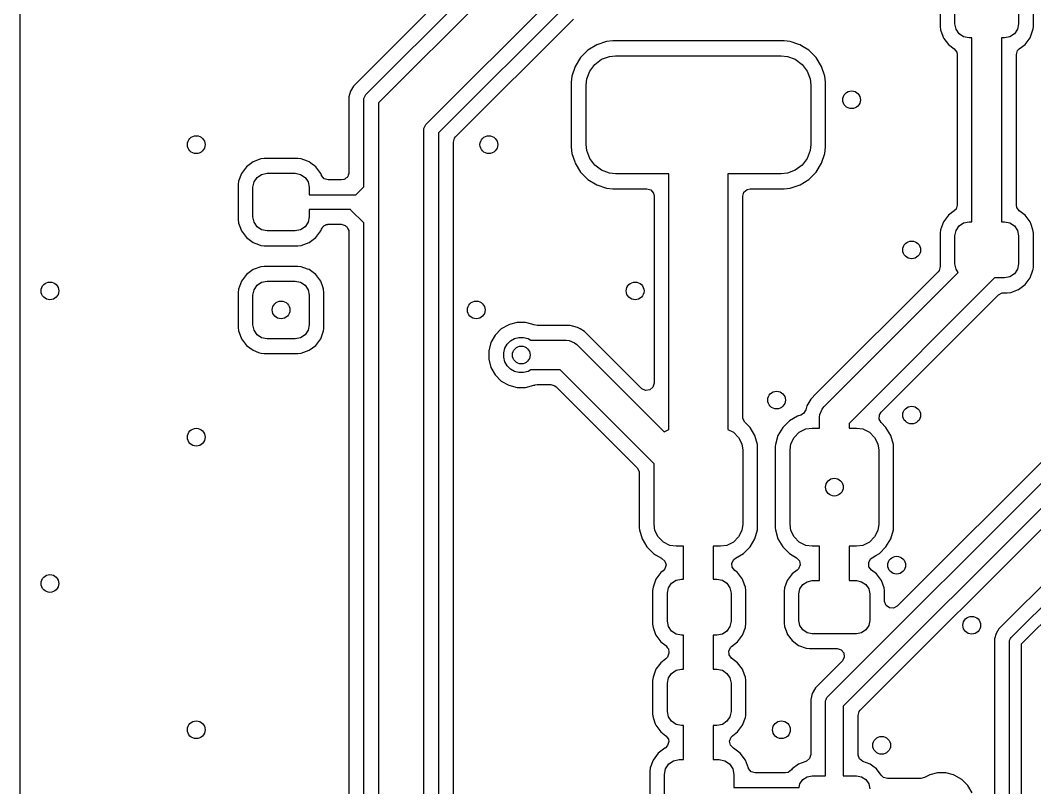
# Model space of a CAD drawing. Extents: x 117 to 217, y -143 to -43.
# Drawn here: x 117 to 134.16, y -66.76 to -53.77 of the extents above; entities that cross this region are included whole.
import ezdxf

# ---------------------------------------------------------------- set-up
doc = ezdxf.new("R2010")
doc.units = 0
doc.layers.add('BLACK', color=7, linetype='CONTINUOUS')

msp = doc.modelspace()

# ---------------------------------------------------------------- linework, layer by layer
at = {"layer": 'BLACK', "linetype": 'CONTINUOUS'}
for p, q in [((117.0005, -58.377309), (117.0005, -46.003246)), ((125.245435, -52.277527), (122.635526, -54.887436)), ((122.847612, -55.029612), (125.387611, -52.489612)), ((125.527777, -52.703), (123.061, -55.169776)), ((123.863612, -55.537612), (126.149612, -53.251612)), ((133.8875, -53.3565), (133.8875, -53.8315)), ((134.138, -53.878173), (134.138, -53.309826)), ((126.289776, -53.465), (124.077, -55.677776)), ((132.8125, -53.8315), (132.8125, -53.410053)), ((132.562, -53.565176), (132.562, -53.87819)), ((124.363819, -55.745218), (126.357218, -53.751819)), ((130.665934, -65.209934), (142.015, -53.860868)), ((141.728181, -53.793425), (131.83418, -63.687426)), ((132.562, -53.87819), (132.568248, -53.936299)), ((132.830579, -53.922387), (132.8125, -53.8315)), ((133.8875, -53.8315), (133.869421, -53.922387)), ((134.13388, -53.9165), (134.137999, -53.87819)), ((134.137999, -53.87819), (134.138, -53.878173)), ((132.568248, -53.936299), (132.607354, -54.041144)), ((132.607354, -54.041144), (132.613933, -54.058784)), ((132.882062, -53.999438), (132.830579, -53.922387)), ((132.959113, -54.050921), (132.882062, -53.999438)), ((133.05, -54.069), (132.959113, -54.050921)), ((133.740887, -54.050921), (133.65, -54.069)), ((133.817938, -53.999438), (133.740887, -54.050921)), ((133.869421, -53.922387), (133.817938, -53.999438)), ((134.082712, -54.067778), (134.131751, -53.936299)), ((134.131751, -53.936299), (134.13388, -53.9165)), ((126.752663, -54.187187), (126.603342, -54.279289)), ((126.752668, -54.187185), (126.752663, -54.187187)), ((126.9192, -54.132001), (126.752668, -54.187185)), ((126.919203, -54.132), (126.9192, -54.132001)), ((127.021981, -54.121501), (126.919203, -54.132)), ((127.021998, -54.1215), (127.021981, -54.121501)), ((129.92201, -54.1215), (127.021998, -54.1215)), ((130.024795, -54.132), (129.92201, -54.1215)), ((130.024797, -54.132001), (130.024795, -54.132)), ((130.169995, -54.180115), (130.024797, -54.132001)), ((130.191331, -54.187185), (130.169995, -54.180115)), ((130.191336, -54.187187), (130.191331, -54.187185)), ((130.215528, -54.202109), (130.191336, -54.187187)), ((130.340656, -54.279288), (130.215528, -54.202109)), ((142.196132, -54.104), (130.922, -65.378132)), ((132.613933, -54.058784), (132.617289, -54.06778)), ((132.617289, -54.06778), (132.625916, -54.079304)), ((132.625916, -54.079304), (132.701384, -54.180116)), ((132.701384, -54.180116), (132.799811, -54.253798)), ((133.1, -54.069), (133.05, -54.069)), ((133.1, -57.183), (133.1, -54.069)), ((133.65, -54.069), (133.6, -54.069)), ((133.6, -54.069), (133.6, -57.183)), ((133.900189, -54.253798), (133.998616, -54.180116)), ((133.998616, -54.180116), (134.082712, -54.067778)), ((126.603342, -54.279289), (126.479289, -54.403342)), ((126.832376, -54.433161), (126.965717, -54.383427)), ((126.965717, -54.383427), (127.072, -54.372)), ((127.072, -54.372), (129.872, -54.372)), ((129.872, -54.372), (129.978283, -54.383427)), ((129.978283, -54.383427), (130.111624, -54.433161)), ((130.464712, -54.403344), (130.340656, -54.279288)), ((131.208814, -65.445577), (142.263573, -54.390817)), ((132.799811, -54.253798), (132.841682, -54.309732)), ((132.841682, -54.309732), (132.8495, -54.353065)), ((132.8495, -54.353065), (132.8495, -56.898935)), ((133.8505, -54.353065), (133.870185, -54.286026)), ((133.8505, -54.703421), (133.8505, -54.353065)), ((133.870185, -54.286026), (133.900189, -54.253798)), ((126.387186, -54.552666), (126.332001, -54.719203)), ((126.387187, -54.552663), (126.387186, -54.552666)), ((126.479289, -54.403342), (126.387187, -54.552663)), ((126.633161, -54.632376), (126.718447, -54.518447)), ((126.718447, -54.518447), (126.832376, -54.433161)), ((130.111624, -54.433161), (130.225553, -54.518447)), ((130.225553, -54.518447), (130.310839, -54.632376)), ((130.556814, -54.552666), (130.464712, -54.403344)), ((130.611999, -54.719203), (130.556814, -54.552666)), ((126.332, -54.719204), (126.3215, -54.821983)), ((126.332001, -54.719204), (126.332, -54.719204)), ((126.332001, -54.719203), (126.332001, -54.719204)), ((126.583427, -54.765717), (126.633161, -54.632376)), ((130.310839, -54.632376), (130.360573, -54.765717)), ((130.622499, -54.821992), (130.611999, -54.719203)), ((133.8505, -56.898935), (133.8505, -54.703421)), ((122.635526, -54.887436), (122.586091, -54.973059)), ((126.3215, -54.821983), (126.3215, -55.922001)), ((126.572, -54.872), (126.583427, -54.765717)), ((126.572, -55.872), (126.572, -54.872)), ((130.360573, -54.765717), (130.372, -54.872)), ((130.372, -54.872), (130.372, -55.872)), ((130.6225, -55.922009), (130.622499, -54.821992)), ((122.58609, -54.973062), (122.5605, -55.068565)), ((122.5605, -55.068565), (122.5605, -55.068567)), ((122.5605, -55.068567), (122.5605, -56.3495)), ((122.586091, -54.97306), (122.58609, -54.973062)), ((122.586091, -54.973059), (122.586091, -54.97306)), ((122.813402, -55.093614), (122.832066, -55.048554)), ((122.832066, -55.048554), (122.832071, -55.048548)), ((122.832071, -55.048548), (122.847612, -55.029612)), ((122.811, -55.118), (122.813402, -55.093614)), ((122.811, -56.590224), (122.811, -55.118)), ((123.061, -55.169776), (123.061, -56.642)), ((123.829402, -55.601614), (123.848066, -55.556554)), ((123.848066, -55.556554), (123.848071, -55.556548)), ((123.848071, -55.556548), (123.863612, -55.537612)), ((123.827, -55.626), (123.829402, -55.601614)), ((123.827, -86.950001), (123.827, -55.626)), ((124.077, -55.677776), (124.077, -86.898224)), ((124.3275, -55.832899), (124.347185, -55.76586)), ((124.347185, -55.76586), (124.363819, -55.745218)), ((124.3275, -70.735869), (124.3275, -55.832899)), ((126.3215, -55.922001), (126.321501, -55.922019)), ((126.321501, -55.922019), (126.332, -56.024796)), ((126.583427, -55.978283), (126.572, -55.872)), ((130.372, -55.872), (130.360573, -55.978283)), ((130.611999, -56.024797), (130.6225, -55.922009)), ((141.728181, -55.896136), (133.553531, -64.070786)), ((133.763289, -64.215289), (142.042743, -55.935834)), ((121.127809, -56.111), (121.0697, -56.117248)), ((121.127826, -56.111), (121.127809, -56.111)), ((121.696174, -56.111), (121.127826, -56.111)), ((121.69619, -56.111), (121.696174, -56.111)), ((121.754299, -56.117248), (121.69619, -56.111)), ((126.332, -56.024796), (126.332001, -56.024799)), ((126.332001, -56.024799), (126.378887, -56.166289)), ((126.633161, -56.111624), (126.583427, -55.978283)), ((126.718447, -56.225553), (126.633161, -56.111624)), ((130.310839, -56.111624), (130.225553, -56.225553)), ((130.360573, -55.978283), (130.310839, -56.111624)), ((130.556814, -56.191334), (130.611999, -56.024797)), ((142.257422, -56.004), (133.934, -64.327422)), ((120.825884, -56.250384), (120.741789, -56.362719)), ((120.938219, -56.166289), (120.825884, -56.250384)), ((121.0697, -56.117248), (120.938219, -56.166289)), ((121.859144, -56.156354), (121.754299, -56.117248)), ((121.885778, -56.166288), (121.859144, -56.156354)), ((121.88578, -56.166289), (121.885778, -56.166288)), ((121.917479, -56.190019), (121.88578, -56.166289)), ((121.998116, -56.250384), (121.917479, -56.190019)), ((122.082212, -56.362722), (121.998116, -56.250384)), ((126.378887, -56.166289), (126.387186, -56.191334)), ((126.387186, -56.191334), (126.479288, -56.340656)), ((126.832376, -56.310839), (126.718447, -56.225553)), ((130.225553, -56.225553), (130.111624, -56.310839)), ((130.464712, -56.340656), (130.556814, -56.191334)), ((120.741789, -56.362719), (120.692748, -56.4942)), ((120.955079, -56.508113), (121.006562, -56.431062)), ((121.006562, -56.431062), (121.083613, -56.379579)), ((121.083613, -56.379579), (121.1745, -56.3615)), ((121.1745, -56.3615), (121.6495, -56.3615)), ((121.6495, -56.3615), (121.740387, -56.379579)), ((121.740387, -56.379579), (121.817438, -56.431062)), ((121.817438, -56.431062), (121.868921, -56.508113)), ((122.083862, -56.367147), (122.082212, -56.362722)), ((122.093444, -56.392835), (122.083862, -56.367147)), ((122.096831, -56.401011), (122.093444, -56.392835)), ((122.142586, -56.453815), (122.096831, -56.401011)), ((122.209625, -56.4735), (122.142586, -56.453815)), ((122.507978, -56.444992), (122.488011, -56.462294)), ((122.530213, -56.430703), (122.507978, -56.444992)), ((122.533974, -56.422466), (122.530213, -56.430703)), ((122.540815, -56.416539), (122.533974, -56.422466)), ((122.548259, -56.391187), (122.540815, -56.416539)), ((122.559238, -56.367147), (122.548259, -56.391187)), ((122.5605, -56.3495), (122.557949, -56.358185)), ((122.557949, -56.358185), (122.559238, -56.367147)), ((126.479288, -56.340656), (126.603344, -56.464712)), ((126.965717, -56.360573), (126.832376, -56.310839)), ((127.072, -56.372), (126.965717, -56.360573)), ((127.972, -56.372), (127.072, -56.372)), ((127.972, -60.696389), (127.972, -56.372)), ((129.872, -56.372), (128.972, -56.372)), ((128.972, -56.372), (128.972, -60.696389)), ((129.978283, -56.360573), (129.872, -56.372)), ((130.111624, -56.310839), (129.978283, -56.360573)), ((130.340656, -56.464712), (130.464712, -56.340656)), ((120.692748, -56.4942), (120.6865, -56.552309)), ((120.6865, -56.552309), (120.6865, -57.14569)), ((120.937, -56.599), (120.955079, -56.508113)), ((120.937, -57.099), (120.937, -56.599)), ((121.868921, -56.508113), (121.887, -56.599)), ((121.887, -56.599), (121.887, -56.724)), ((122.4365, -56.4735), (122.209625, -56.4735)), ((122.471435, -56.468477), (122.4365, -56.4735)), ((122.477496, -56.464581), (122.471435, -56.468477)), ((122.488011, -56.462294), (122.477496, -56.464581)), ((122.677224, -56.724), (122.811, -56.590224)), ((126.603344, -56.464712), (126.752666, -56.556814)), ((126.752666, -56.556814), (126.919203, -56.611999)), ((126.919203, -56.611999), (127.021991, -56.6225)), ((127.021991, -56.6225), (127.5975, -56.622499)), ((127.5975, -56.622499), (127.664539, -56.642183)), ((129.294989, -56.633705), (129.3465, -56.622499)), ((129.3465, -56.622499), (129.922002, -56.622499)), ((129.922002, -56.622499), (129.922008, -56.622499)), ((129.922008, -56.622499), (130.024797, -56.611999)), ((130.024797, -56.611999), (130.191334, -56.556814)), ((130.191334, -56.556814), (130.340656, -56.464712)), ((121.887, -56.724), (122.677224, -56.724)), ((123.061, -56.642), (123.061, -56.896)), ((127.664539, -56.642183), (127.710294, -56.694987)), ((127.710294, -56.694987), (127.7215, -56.746499)), ((127.7215, -56.746499), (127.7215, -59.914324)), ((129.2225, -56.746499), (129.242185, -56.67946)), ((129.2225, -60.486547), (129.2225, -56.746499)), ((129.242185, -56.67946), (129.294989, -56.633705)), ((123.061, -56.896), (123.061, -57.15)), ((132.829815, -56.965974), (132.799811, -56.998202)), ((132.8495, -56.898935), (132.829815, -56.965974)), ((133.858318, -56.942268), (133.8505, -56.898935)), ((133.900188, -56.998201), (133.858318, -56.942268)), ((120.955079, -57.189887), (120.937, -57.099)), ((121.887, -57.099), (121.868921, -57.189887)), ((122.585087, -56.974), (121.887, -56.974)), ((121.887, -56.974), (121.887, -57.099)), ((122.593612, -56.984388), (122.585087, -56.974)), ((122.811, -57.201776), (122.593612, -56.984388)), ((132.701384, -57.071884), (132.617289, -57.184219)), ((132.799811, -56.998202), (132.701384, -57.071884)), ((133.998616, -57.071884), (133.900188, -56.998201)), ((134.082712, -57.184222), (133.998616, -57.071884)), ((120.6865, -57.14569), (120.692748, -57.203799)), ((120.692748, -57.203799), (120.713716, -57.260014)), ((120.713716, -57.260014), (120.741788, -57.335278)), ((121.006562, -57.266938), (120.955079, -57.189887)), ((121.083613, -57.318421), (121.006562, -57.266938)), ((121.817438, -57.266938), (121.740387, -57.318421)), ((121.868921, -57.189887), (121.817438, -57.266938)), ((122.082212, -57.335278), (122.093444, -57.305165)), ((122.093444, -57.305165), (122.106712, -57.28744)), ((122.106712, -57.28744), (122.115912, -57.267297)), ((122.115912, -57.267297), (122.127244, -57.260014)), ((122.127244, -57.260014), (122.135316, -57.249232)), ((122.135316, -57.249232), (122.156061, -57.241494)), ((122.156061, -57.241494), (122.17469, -57.229523)), ((122.17469, -57.229523), (122.196611, -57.226371)), ((122.196611, -57.226371), (122.200781, -57.224816)), ((122.200781, -57.224816), (122.209625, -57.2245)), ((122.209625, -57.2245), (122.428101, -57.2245)), ((122.428101, -57.2245), (122.49514, -57.244185)), ((122.49514, -57.244185), (122.515782, -57.260819)), ((122.515782, -57.260819), (122.524181, -57.269218)), ((122.524181, -57.269218), (122.536704, -57.292152)), ((122.536704, -57.292152), (122.540895, -57.296989)), ((122.540895, -57.296989), (122.541448, -57.300841)), ((122.541448, -57.300841), (122.557666, -57.330541)), ((122.811, -86.734001), (122.811, -57.201776)), ((123.061, -57.15), (123.061, -86.682224)), ((132.568248, -57.3157), (132.562, -57.373809)), ((132.617289, -57.184219), (132.568248, -57.3157)), ((132.830579, -57.329613), (132.882062, -57.252562)), ((132.882062, -57.252562), (132.959113, -57.201079)), ((132.959113, -57.201079), (133.05, -57.183)), ((133.05, -57.183), (133.1, -57.183)), ((133.6, -57.183), (133.65, -57.183)), ((133.65, -57.183), (133.740887, -57.201079)), ((133.740887, -57.201079), (133.817938, -57.252562)), ((133.817938, -57.252562), (133.869421, -57.329613)), ((134.099608, -57.229523), (134.082712, -57.184222)), ((134.131751, -57.3157), (134.099608, -57.229523)), ((134.137999, -57.373809), (134.131751, -57.3157)), ((120.741788, -57.335278), (120.825884, -57.447616)), ((120.825884, -57.447616), (120.938222, -57.531712)), ((121.1745, -57.3365), (121.083613, -57.318421)), ((121.6495, -57.3365), (121.1745, -57.3365)), ((121.740387, -57.318421), (121.6495, -57.3365)), ((121.885778, -57.531712), (121.998116, -57.447616)), ((121.998116, -57.447616), (122.082212, -57.335278)), ((122.557666, -57.330541), (122.5605, -57.356899)), ((122.5605, -57.356899), (122.5605, -86.684565)), ((132.562, -57.373809), (132.562, -57.940823)), ((132.8125, -57.4205), (132.830579, -57.329613)), ((132.8125, -57.8955), (132.8125, -57.4205)), ((133.869421, -57.329613), (133.8875, -57.4205)), ((133.8875, -57.4205), (133.8875, -57.8955)), ((134.138, -57.373826), (134.137999, -57.373809)), ((134.138, -57.942173), (134.138, -57.373826)), ((120.938222, -57.531712), (121.030594, -57.566165)), ((121.030594, -57.566165), (121.0697, -57.580751)), ((121.0697, -57.580751), (121.127809, -57.586999)), ((121.127809, -57.586999), (121.127826, -57.587)), ((121.127826, -57.587), (121.696174, -57.587)), ((121.696174, -57.587), (121.69619, -57.586999)), ((121.69619, -57.586999), (121.754299, -57.580751)), ((121.754299, -57.580751), (121.885778, -57.531712)), ((120.938219, -57.991289), (120.825884, -58.075384)), ((121.0697, -57.942248), (120.938219, -57.991289)), ((121.127809, -57.936), (121.0697, -57.942248)), ((121.127826, -57.936), (121.127809, -57.936)), ((121.696174, -57.936), (121.127826, -57.936)), ((121.69619, -57.936), (121.696174, -57.936)), ((121.754299, -57.942248), (121.69619, -57.936)), ((121.859144, -57.981354), (121.754299, -57.942248)), ((121.885778, -57.991288), (121.859144, -57.981354)), ((121.88578, -57.991289), (121.885778, -57.991288)), ((121.907918, -58.007862), (121.88578, -57.991289)), ((132.562, -57.940823), (132.542315, -58.007862)), ((132.830579, -57.986387), (132.8125, -57.8955)), ((132.86722, -58.041226), (132.830579, -57.986387)), ((133.869421, -57.986387), (133.817938, -58.063438)), ((133.8875, -57.8955), (133.869421, -57.986387)), ((134.082712, -58.131778), (134.131751, -58.000299)), ((134.131751, -58.000299), (134.133145, -57.987331)), ((134.133145, -57.987331), (134.137999, -57.94219)), ((134.137999, -57.94219), (134.138, -57.942173)), ((120.825884, -58.075384), (120.741789, -58.187719)), ((121.998116, -58.075384), (121.907918, -58.007862)), ((122.082212, -58.187722), (121.998116, -58.075384)), ((132.525681, -58.028504), (130.464686, -60.0895)), ((130.595223, -60.313223), (132.86722, -58.041226)), ((133.482553, -58.133), (131.022, -60.593553)), ((132.542315, -58.007862), (132.525681, -58.028504)), ((133.65, -58.133), (133.482553, -58.133)), ((133.740887, -58.114921), (133.65, -58.133)), ((133.817938, -58.063438), (133.740887, -58.114921)), ((133.998616, -58.244116), (134.082712, -58.131778)), ((120.692748, -58.3192), (120.6865, -58.377309)), ((120.741789, -58.187719), (120.692748, -58.3192)), ((120.937, -58.424), (120.955079, -58.333113)), ((120.955079, -58.333113), (121.006562, -58.256062)), ((121.006562, -58.256062), (121.083613, -58.204579)), ((121.083613, -58.204579), (121.1745, -58.1865)), ((121.1745, -58.1865), (121.6495, -58.1865)), ((121.6495, -58.1865), (121.740387, -58.204579)), ((121.740387, -58.204579), (121.817438, -58.256062)), ((121.817438, -58.256062), (121.868921, -58.333113)), ((121.868921, -58.333113), (121.887, -58.424)), ((122.116665, -58.280094), (122.082212, -58.187722)), ((122.131251, -58.3192), (122.116665, -58.280094)), ((122.137499, -58.377309), (122.131251, -58.3192)), ((133.754799, -58.377251), (133.886278, -58.328212)), ((133.886278, -58.328212), (133.998616, -58.244116)), ((117.0005, -102.844013), (117.0005, -58.377309)), ((120.6865, -58.377309), (120.6865, -58.97069)), ((120.937, -58.924), (120.937, -58.424)), ((121.887, -58.424), (121.887, -58.924)), ((122.1375, -58.377326), (122.137499, -58.377309)), ((122.1375, -58.970673), (122.1375, -58.377326)), ((131.564883, -60.40493), (133.549995, -58.419819)), ((133.549995, -58.419819), (133.611318, -58.386334)), ((133.611318, -58.386334), (133.637676, -58.3835)), ((133.637676, -58.3835), (133.696674, -58.3835)), ((133.696674, -58.3835), (133.69669, -58.383499)), ((133.69669, -58.383499), (133.754799, -58.377251)), ((120.6865, -58.97069), (120.692748, -59.028799)), ((120.692748, -59.028799), (120.718553, -59.097982)), ((120.955079, -59.014887), (120.937, -58.924)), ((121.006562, -59.091938), (120.955079, -59.014887)), ((121.868921, -59.014887), (121.817438, -59.091938)), ((121.887, -58.924), (121.868921, -59.014887)), ((122.082212, -59.160278), (122.131251, -59.028799)), ((122.131251, -59.028799), (122.134832, -58.995491)), ((122.134832, -58.995491), (122.137499, -58.97069)), ((122.137499, -58.97069), (122.1375, -58.970673)), ((125.137982, -58.995493), (125.035493, -59.097982)), ((125.137988, -58.995488), (125.137982, -58.995493)), ((125.263511, -58.923017), (125.137988, -58.995488)), ((125.274993, -58.91994), (125.263511, -58.923017)), ((125.403525, -58.8855), (125.274993, -58.91994)), ((125.548475, -58.8855), (125.403525, -58.8855)), ((125.653482, -58.913637), (125.548475, -58.8855)), ((125.688486, -58.923016), (125.653482, -58.913637)), ((125.695838, -58.926062), (125.688486, -58.923016)), ((125.743289, -58.9355), (125.695838, -58.926062)), ((126.301891, -58.9355), (125.743289, -58.9355)), ((126.301892, -58.9355), (126.301891, -58.9355)), ((126.365539, -58.952554), (126.301892, -58.9355)), ((126.429187, -58.969608), (126.365539, -58.952554)), ((126.474017, -58.995491), (126.429187, -58.969608)), ((126.543314, -59.0355), (126.474017, -58.995491)), ((120.718553, -59.097982), (120.741788, -59.160278)), ((120.741788, -59.160278), (120.825884, -59.272616)), ((121.083613, -59.143421), (121.006562, -59.091938)), ((121.1745, -59.1615), (121.083613, -59.143421)), ((121.6495, -59.1615), (121.1745, -59.1615)), ((121.740387, -59.143421), (121.6495, -59.1615)), ((121.817438, -59.091938), (121.740387, -59.143421)), ((121.998116, -59.272616), (122.082212, -59.160278)), ((125.035488, -59.097988), (124.963017, -59.223511)), ((125.035493, -59.097982), (125.035488, -59.097988)), ((125.237994, -59.253372), (125.293372, -59.197994)), ((125.293372, -59.197994), (125.361195, -59.158836)), ((125.361195, -59.158836), (125.436842, -59.138567)), ((125.436842, -59.138567), (125.515158, -59.138567)), ((125.515158, -59.138567), (125.590805, -59.158836)), ((125.590805, -59.158836), (125.637854, -59.186)), ((125.637854, -59.186), (126.236, -59.186)), ((126.236, -59.186), (126.284773, -59.190804)), ((126.284773, -59.190804), (126.374893, -59.228133)), ((126.543316, -59.035502), (126.543314, -59.0355)), ((127.509819, -60.002005), (126.543316, -59.035502)), ((120.825884, -59.272616), (120.938222, -59.356712)), ((120.938222, -59.356712), (121.030594, -59.391165)), ((121.754299, -59.405751), (121.885778, -59.356712)), ((121.885778, -59.356712), (121.998116, -59.272616)), ((124.963016, -59.223515), (124.9255, -59.363525)), ((124.9255, -59.363525), (124.9255, -59.508475)), ((124.963017, -59.223511), (124.963016, -59.223515)), ((125.178567, -59.396842), (125.198836, -59.321195)), ((125.198836, -59.321195), (125.237994, -59.253372)), ((126.374893, -59.228133), (126.374897, -59.228137)), ((126.374897, -59.228137), (126.412777, -59.259223)), ((126.412777, -59.259223), (127.890019, -60.736466)), ((121.030594, -59.391165), (121.0697, -59.405751)), ((121.0697, -59.405751), (121.127809, -59.411999)), ((121.127809, -59.411999), (121.127826, -59.412)), ((121.127826, -59.412), (121.696174, -59.412)), ((121.696174, -59.412), (121.69619, -59.411999)), ((121.69619, -59.411999), (121.754299, -59.405751)), ((124.9255, -59.508475), (124.963016, -59.648485)), ((125.178567, -59.475158), (125.178567, -59.396842)), ((125.198836, -59.550805), (125.178567, -59.475158)), ((124.963016, -59.648485), (124.963017, -59.648488)), ((124.963017, -59.648488), (125.035488, -59.774011)), ((125.237994, -59.618628), (125.198836, -59.550805)), ((125.293372, -59.674006), (125.237994, -59.618628)), ((125.361195, -59.713164), (125.293372, -59.674006)), ((125.436842, -59.733433), (125.361195, -59.713164)), ((125.590805, -59.713164), (125.515158, -59.733433)), ((125.637854, -59.686), (125.590805, -59.713164)), ((126.132446, -59.686), (125.637854, -59.686)), ((127.722, -61.275553), (126.132446, -59.686)), ((125.035488, -59.774011), (125.03549, -59.774013)), ((125.03549, -59.774013), (125.035491, -59.774015)), ((125.035491, -59.774015), (125.137985, -59.876509)), ((125.137985, -59.876509), (125.137986, -59.87651)), ((125.137986, -59.87651), (125.137988, -59.876511)), ((125.137988, -59.876511), (125.263511, -59.948982)), ((125.515158, -59.733433), (125.436842, -59.733433)), ((125.263511, -59.948982), (125.263512, -59.948982)), ((125.263512, -59.948982), (125.263515, -59.948984)), ((125.263515, -59.948984), (125.403525, -59.9865)), ((125.403525, -59.9865), (125.403528, -59.9865)), ((125.403528, -59.9865), (125.548472, -59.9865)), ((125.548472, -59.9865), (125.548475, -59.9865)), ((125.548475, -59.9865), (125.688485, -59.948984)), ((125.688485, -59.948984), (125.688488, -59.948981)), ((125.688488, -59.948981), (125.695838, -59.945938)), ((125.695838, -59.945938), (125.704014, -59.944311)), ((125.704014, -59.944311), (125.708354, -59.941523)), ((125.708354, -59.941523), (125.743289, -59.9365)), ((125.743289, -59.9365), (125.977324, -59.9365)), ((125.977324, -59.9365), (126.044363, -59.956185)), ((126.044363, -59.956185), (126.065005, -59.972819)), ((126.065005, -59.972819), (127.435181, -61.342995)), ((127.516297, -60.008037), (127.509819, -60.002005)), ((127.579853, -60.037062), (127.516297, -60.008037)), ((127.649011, -60.027118), (127.579853, -60.037062)), ((127.701815, -59.981363), (127.649011, -60.027118)), ((127.7215, -59.914324), (127.701815, -59.981363)), ((130.3715, -60.182686), (130.305609, -60.296812)), ((130.371502, -60.182683), (130.3715, -60.182686)), ((130.464686, -60.0895), (130.371502, -60.182683)), ((130.287262, -60.365283), (130.250896, -60.424943)), ((130.305609, -60.296812), (130.287262, -60.365283)), ((130.526804, -60.441227), (130.564133, -60.351107)), ((130.564133, -60.351107), (130.564137, -60.351102)), ((130.564137, -60.351102), (130.595223, -60.313223)), ((131.536382, -60.449277), (131.564883, -60.40493)), ((129.225334, -60.512905), (129.2225, -60.486547)), ((129.258819, -60.574228), (129.225334, -60.512905)), ((129.345165, -60.660574), (129.258819, -60.574228)), ((130.010574, -60.548834), (129.898834, -60.660574)), ((130.010583, -60.548827), (130.010574, -60.548834)), ((130.146611, -60.468381), (130.010583, -60.548827)), ((130.146614, -60.468379), (130.146611, -60.468381)), ((130.202082, -60.452265), (130.146614, -60.468379)), ((130.250896, -60.424943), (130.202082, -60.452265)), ((130.522, -60.49), (130.526804, -60.441227)), ((130.522, -60.672), (130.522, -60.49)), ((131.531398, -60.518969), (131.536382, -60.449277)), ((131.564883, -60.580292), (131.531398, -60.518969)), ((127.890019, -60.736466), (127.972, -60.696389)), ((128.972, -60.696389), (129.064904, -60.741807)), ((129.064904, -60.741807), (129.152193, -60.829096)), ((129.345168, -60.660578), (129.345165, -60.660574)), ((129.34517, -60.66058), (129.345168, -60.660578)), ((129.425618, -60.79661), (129.34517, -60.66058)), ((129.898827, -60.660583), (129.818382, -60.796609)), ((129.898834, -60.660574), (129.898827, -60.660583)), ((130.091807, -60.829096), (130.179096, -60.741807)), ((130.179096, -60.741807), (130.289999, -60.68759)), ((130.289999, -60.68759), (130.397, -60.672)), ((130.397, -60.672), (130.522, -60.672)), ((131.022, -60.593553), (131.022, -60.672)), ((131.022, -60.672), (131.147, -60.672)), ((131.147, -60.672), (131.254001, -60.68759)), ((131.254001, -60.68759), (131.364904, -60.741807)), ((131.364904, -60.741807), (131.452193, -60.829096)), ((131.645165, -60.660574), (131.564883, -60.580292)), ((131.645168, -60.660578), (131.645165, -60.660574)), ((131.64517, -60.66058), (131.645168, -60.660578)), ((131.725618, -60.79661), (131.64517, -60.66058)), ((129.152193, -60.829096), (129.20641, -60.939999)), ((129.469709, -60.948373), (129.425618, -60.79661)), ((129.81838, -60.796614), (129.774292, -60.948366)), ((129.818382, -60.796609), (129.81838, -60.796614)), ((130.03759, -60.939999), (130.091807, -60.829096)), ((131.452193, -60.829096), (131.50641, -60.939999)), ((131.769709, -60.948373), (131.725618, -60.79661)), ((129.20641, -60.939999), (129.222, -61.047)), ((129.222, -61.047), (129.222, -62.297)), ((129.472499, -60.983838), (129.469709, -60.948373)), ((129.4725, -62.360163), (129.472499, -60.983838)), ((129.77429, -60.948379), (129.7715, -60.983829)), ((129.7715, -60.983829), (129.7715, -62.36015)), ((129.774292, -60.948366), (129.77429, -60.948379)), ((130.022, -61.047), (130.03759, -60.939999)), ((130.022, -62.297), (130.022, -61.047)), ((131.50641, -60.939999), (131.522, -61.047)), ((131.522, -61.047), (131.522, -62.297)), ((131.772499, -60.983838), (131.769709, -60.948373)), ((131.7725, -62.360163), (131.772499, -60.983838)), ((127.435181, -61.342995), (127.468666, -61.404318)), ((127.468666, -61.404318), (127.4715, -61.430676)), ((127.4715, -61.430676), (127.4715, -62.36015)), ((127.722, -62.297), (127.722, -61.275553)), ((127.4715, -62.36015), (127.471501, -62.360175)), ((127.471501, -62.360175), (127.474291, -62.395627)), ((127.474291, -62.395627), (127.51838, -62.547385)), ((127.73759, -62.404001), (127.722, -62.297)), ((127.791807, -62.514904), (127.73759, -62.404001)), ((129.20641, -62.404001), (129.152193, -62.514904)), ((129.222, -62.297), (129.20641, -62.404001)), ((129.425618, -62.54739), (129.469709, -62.395627)), ((129.469709, -62.395627), (129.4725, -62.360163)), ((129.7715, -62.36015), (129.771501, -62.360175)), ((129.771501, -62.360175), (129.774291, -62.395627)), ((129.774291, -62.395627), (129.81838, -62.547385)), ((130.03759, -62.404001), (130.022, -62.297)), ((130.091807, -62.514904), (130.03759, -62.404001)), ((131.50641, -62.404001), (131.452193, -62.514904)), ((131.522, -62.297), (131.50641, -62.404001)), ((131.725618, -62.54739), (131.769709, -62.395627)), ((131.769709, -62.395627), (131.7725, -62.360163)), ((127.51838, -62.547385), (127.518382, -62.54739)), ((127.518382, -62.54739), (127.598827, -62.683416)), ((127.879096, -62.602193), (127.791807, -62.514904)), ((127.989999, -62.65641), (127.879096, -62.602193)), ((129.064904, -62.602193), (128.954001, -62.65641)), ((129.152193, -62.514904), (129.064904, -62.602193)), ((129.34517, -62.68342), (129.425618, -62.54739)), ((129.81838, -62.547385), (129.818382, -62.54739)), ((129.818382, -62.54739), (129.898827, -62.683416)), ((130.179096, -62.602193), (130.091807, -62.514904)), ((130.289999, -62.65641), (130.179096, -62.602193)), ((131.364904, -62.602193), (131.254001, -62.65641)), ((131.452193, -62.514904), (131.364904, -62.602193)), ((131.64517, -62.68342), (131.725618, -62.54739)), ((127.598827, -62.683416), (127.598834, -62.683425)), ((127.598834, -62.683425), (127.710574, -62.795165)), ((127.710574, -62.795165), (127.710583, -62.795172)), ((127.710583, -62.795172), (127.746288, -62.816288)), ((128.097, -62.672), (127.989999, -62.65641)), ((128.222, -62.672), (128.097, -62.672)), ((128.222, -63.229), (128.222, -62.672)), ((128.847, -62.672), (128.722, -62.672)), ((128.722, -62.672), (128.722, -63.229)), ((128.954001, -62.65641), (128.847, -62.672)), ((129.09739, -62.875618), (129.23342, -62.79517)), ((129.23342, -62.79517), (129.34517, -62.68342)), ((129.898827, -62.683416), (129.898834, -62.683425)), ((129.898834, -62.683425), (130.010574, -62.795165)), ((130.010574, -62.795165), (130.010578, -62.795168)), ((130.010578, -62.795168), (130.01058, -62.79517)), ((130.01058, -62.79517), (130.133531, -62.867883)), ((130.397, -62.672), (130.289999, -62.65641)), ((130.522, -62.672), (130.397, -62.672)), ((130.522, -63.254), (130.522, -62.672)), ((131.147, -62.672), (131.022, -62.672)), ((131.022, -62.672), (131.022, -63.254)), ((131.254001, -62.65641), (131.147, -62.672)), ((131.475169, -62.829619), (131.533414, -62.795174)), ((131.533414, -62.795174), (131.533415, -62.795172)), ((131.533415, -62.795172), (131.53342, -62.79517)), ((131.53342, -62.79517), (131.64517, -62.68342)), ((127.746288, -62.816288), (127.84661, -62.875618)), ((127.84661, -62.875618), (127.846618, -62.87562)), ((127.846618, -62.87562), (127.849591, -62.876907)), ((127.849591, -62.876907), (127.851559, -62.878545)), ((127.851559, -62.878545), (127.853325, -62.879589)), ((127.853325, -62.879589), (127.853156, -62.879873)), ((127.853156, -62.879873), (127.903301, -62.921595)), ((127.903301, -62.921595), (127.924325, -62.988226)), ((129.039327, -62.956001), (129.072812, -62.894678)), ((129.044311, -63.025693), (129.039327, -62.956001)), ((129.072812, -62.894678), (129.097372, -62.875628)), ((129.097372, -62.875628), (129.097387, -62.875618)), ((129.097387, -62.875618), (129.09739, -62.875618)), ((130.133531, -62.867883), (130.181213, -62.918951)), ((130.181213, -62.918951), (130.193717, -62.987692)), ((131.352424, -62.948256), (131.385909, -62.886933)), ((131.357408, -63.017948), (131.352424, -62.948256)), ((131.385909, -62.886933), (131.410467, -62.867884)), ((131.410467, -62.867884), (131.475169, -62.829619)), ((127.837385, -63.117882), (127.753289, -63.230219)), ((127.874663, -63.089976), (127.837385, -63.117882)), ((127.905988, -63.055647), (127.874663, -63.089976)), ((127.924325, -62.988226), (127.905988, -63.055647)), ((129.08618, -63.081625), (129.044311, -63.025693)), ((129.134616, -63.117884), (129.08618, -63.081625)), ((129.218712, -63.230222), (129.134616, -63.117884)), ((130.057313, -63.139313), (129.975373, -63.248771)), ((130.14472, -63.073881), (130.057313, -63.139313)), ((130.167072, -63.052282), (130.14472, -63.073881)), ((130.193717, -62.987692), (130.167072, -63.052282)), ((131.39928, -63.073881), (131.357408, -63.017948)), ((131.486685, -63.139311), (131.39928, -63.073881)), ((131.486685, -63.139312), (131.486685, -63.139311)), ((131.486687, -63.139313), (131.486685, -63.139312)), ((131.568628, -63.248774), (131.486687, -63.139313)), ((127.753289, -63.230219), (127.704248, -63.3617)), ((127.966579, -63.375613), (128.018062, -63.298562)), ((128.018062, -63.298562), (128.095113, -63.247079)), ((128.095113, -63.247079), (128.186, -63.229)), ((128.186, -63.229), (128.222, -63.229)), ((128.722, -63.229), (128.786, -63.229)), ((128.786, -63.229), (128.876887, -63.247079)), ((128.876887, -63.247079), (128.953938, -63.298562)), ((128.953938, -63.298562), (129.005421, -63.375613)), ((129.253165, -63.322594), (129.218712, -63.230222)), ((129.267751, -63.3617), (129.253165, -63.322594)), ((129.975373, -63.248771), (129.927587, -63.376889)), ((130.189127, -63.392896), (130.237901, -63.319901)), ((130.237901, -63.319901), (130.310896, -63.271127)), ((130.310896, -63.271127), (130.397, -63.254)), ((130.397, -63.254), (130.522, -63.254)), ((131.022, -63.254), (131.147, -63.254)), ((131.147, -63.254), (131.233104, -63.271127)), ((131.233104, -63.271127), (131.306099, -63.319901)), ((131.306099, -63.319901), (131.354873, -63.392896)), ((131.616412, -63.376886), (131.568628, -63.248774)), ((127.704248, -63.3617), (127.698, -63.419809)), ((127.698, -63.419809), (127.698, -63.98819)), ((127.9485, -63.4665), (127.966579, -63.375613)), ((127.9485, -63.9415), (127.9485, -63.4665)), ((129.005421, -63.375613), (129.0235, -63.4665)), ((129.0235, -63.4665), (129.0235, -63.9415)), ((129.273999, -63.419809), (129.267751, -63.3617)), ((129.274, -63.419826), (129.273999, -63.419809)), ((129.274, -63.988173), (129.274, -63.419826)), ((129.927587, -63.376889), (129.9215, -63.433498)), ((129.9215, -63.433498), (129.9215, -63.974481)), ((130.172, -63.479), (130.189127, -63.392896)), ((130.172, -63.929), (130.172, -63.479)), ((131.354873, -63.392896), (131.372, -63.479)), ((131.372, -63.479), (131.372, -63.929)), ((131.621027, -63.419826), (131.616412, -63.376886)), ((131.622498, -63.433509), (131.621027, -63.419826)), ((131.622499, -63.433518), (131.622498, -63.433509)), ((131.622499, -63.599745), (131.622499, -63.433518)), ((131.622815, -63.608591), (131.622499, -63.599745)), ((131.647232, -63.674055), (131.622815, -63.608591)), ((131.703165, -63.715927), (131.647232, -63.674055)), ((131.772857, -63.720911), (131.703165, -63.715927)), ((131.83418, -63.687426), (131.772857, -63.720911)), ((127.698, -63.98819), (127.704248, -64.046299)), ((127.966579, -64.032387), (127.9485, -63.9415)), ((129.0235, -63.9415), (129.005421, -64.032387)), ((129.269384, -64.031114), (129.273999, -63.98819)), ((129.273999, -63.98819), (129.274, -63.988173)), ((129.9215, -63.974481), (129.921501, -63.97449)), ((129.921501, -63.97449), (129.927587, -64.031114)), ((130.189127, -64.015104), (130.172, -63.929)), ((131.372, -63.929), (131.354873, -64.015104)), ((127.704248, -64.046299), (127.743192, -64.150709)), ((127.743192, -64.150709), (127.753288, -64.177778)), ((127.753288, -64.177778), (127.837384, -64.290116)), ((128.018062, -64.109438), (127.966579, -64.032387)), ((128.095113, -64.160921), (128.018062, -64.109438)), ((128.186, -64.179), (128.095113, -64.160921)), ((128.222, -64.179), (128.186, -64.179)), ((128.222, -64.753), (128.222, -64.179)), ((128.786, -64.179), (128.722, -64.179)), ((128.722, -64.179), (128.722, -64.753)), ((128.876887, -64.160921), (128.786, -64.179)), ((128.953938, -64.109438), (128.876887, -64.160921)), ((129.005421, -64.032387), (128.953938, -64.109438)), ((129.134616, -64.290116), (129.218712, -64.177778)), ((129.218712, -64.177778), (129.267751, -64.046299)), ((129.267751, -64.046299), (129.269384, -64.031114)), ((129.927587, -64.031114), (129.972195, -64.150709)), ((129.972195, -64.150709), (129.975372, -64.159226)), ((129.975372, -64.159226), (130.057313, -64.268687)), ((130.237901, -64.088099), (130.189127, -64.015104)), ((130.310896, -64.136873), (130.237901, -64.088099)), ((130.397, -64.154), (130.310896, -64.136873)), ((131.147, -64.154), (130.397, -64.154)), ((131.233104, -64.136873), (131.147, -64.154)), ((131.306099, -64.088099), (131.233104, -64.136873)), ((131.354873, -64.015104), (131.306099, -64.088099)), ((133.507386, -64.150712), (133.4835, -64.239856)), ((133.507387, -64.150709), (133.507386, -64.150712)), ((133.553527, -64.070791), (133.507387, -64.150709)), ((133.553531, -64.070786), (133.553527, -64.070791)), ((127.837384, -64.290116), (127.921812, -64.353319)), ((129.032256, -64.366742), (129.134616, -64.290116)), ((130.057313, -64.268687), (130.166774, -64.350628)), ((130.166774, -64.350628), (130.294886, -64.398412)), ((133.4835, -64.239856), (133.4835, -85.161614)), ((133.734, -64.286), (133.735921, -64.266491)), ((133.734, -101.836578), (133.734, -64.286)), ((133.735921, -64.266491), (133.750853, -64.230443)), ((133.750853, -64.230443), (133.763289, -64.215289)), ((133.934, -64.327422), (133.934, -101.878)), ((127.921812, -64.353319), (127.924548, -64.356973)), ((127.924548, -64.356973), (127.928703, -64.358871)), ((127.928703, -64.358871), (127.945293, -64.384685)), ((127.945293, -64.384685), (127.963682, -64.409251)), ((127.9715, -64.479415), (127.951815, -64.546454)), ((127.963682, -64.409251), (127.964697, -64.41488)), ((127.964697, -64.41488), (127.966477, -64.417649)), ((127.966477, -64.417649), (127.9715, -64.452584)), ((127.9715, -64.452584), (127.9715, -64.479415)), ((128.985412, -64.439642), (129.018897, -64.378319)), ((128.990396, -64.509333), (128.985412, -64.439642)), ((129.032264, -64.565264), (128.990396, -64.509333)), ((129.018897, -64.378319), (129.032256, -64.366742)), ((130.294886, -64.398412), (130.351515, -64.4045)), ((130.351515, -64.4045), (130.817745, -64.404499)), ((130.817745, -64.404499), (130.884783, -64.424183)), ((130.884783, -64.424183), (130.930538, -64.476987)), ((130.930538, -64.476987), (130.940482, -64.546146)), ((127.813204, -64.674184), (127.753289, -64.754219)), ((127.837384, -64.641884), (127.813204, -64.674184)), ((127.837385, -64.641883), (127.837384, -64.641884)), ((127.837386, -64.641882), (127.837385, -64.641883)), ((127.921811, -64.578681), (127.837386, -64.641882)), ((127.951815, -64.546454), (127.921811, -64.578681)), ((129.134616, -64.641884), (129.032264, -64.565264)), ((129.218712, -64.754222), (129.134616, -64.641884)), ((130.905425, -64.61618), (130.451522, -65.070084)), ((130.911457, -64.609702), (130.905425, -64.61618)), ((130.940482, -64.546146), (130.911457, -64.609702)), ((127.753289, -64.754219), (127.704248, -64.8857)), ((127.966579, -64.899613), (128.018062, -64.822562)), ((128.018062, -64.822562), (128.095113, -64.771079)), ((128.095113, -64.771079), (128.186, -64.753)), ((128.186, -64.753), (128.222, -64.753)), ((128.722, -64.753), (128.786, -64.753)), ((128.786, -64.753), (128.876887, -64.771079)), ((128.876887, -64.771079), (128.953938, -64.822562)), ((128.953938, -64.822562), (129.005421, -64.899613)), ((129.253165, -64.846594), (129.218712, -64.754222)), ((129.267751, -64.8857), (129.253165, -64.846594)), ((127.704248, -64.8857), (127.698, -64.943809)), ((127.698, -64.943809), (127.698, -65.51219)), ((127.9485, -64.9905), (127.966579, -64.899613)), ((127.9485, -65.4655), (127.9485, -64.9905)), ((129.005421, -64.899613), (129.0235, -64.9905)), ((129.0235, -64.9905), (129.0235, -65.4655)), ((129.273999, -64.943809), (129.267751, -64.8857)), ((129.274, -64.943826), (129.273999, -64.943809)), ((129.274, -65.512173), (129.274, -64.943826)), ((130.398793, -65.161413), (130.3715, -65.263273)), ((130.451518, -65.07009), (130.398792, -65.161412)), ((130.398792, -65.161412), (130.398793, -65.161413)), ((130.451522, -65.070084), (130.451518, -65.07009)), ((130.647279, -65.232665), (130.665934, -65.209934)), ((130.3715, -65.263273), (130.3715, -66.194917)), ((130.622, -65.316), (130.624882, -65.286736)), ((130.622, -66.554), (130.622, -65.316)), ((130.624882, -65.286736), (130.634601, -65.263273)), ((130.634601, -65.263273), (130.647279, -65.232665)), ((130.922, -65.378132), (130.922, -66.554)), ((127.698, -65.51219), (127.704248, -65.570299)), ((127.966579, -65.556387), (127.9485, -65.4655)), ((129.0235, -65.4655), (129.005421, -65.556387)), ((129.267751, -65.570299), (129.271734, -65.533253)), ((129.271734, -65.533253), (129.273999, -65.51219)), ((129.273999, -65.51219), (129.274, -65.512173)), ((131.1725, -65.533253), (131.192185, -65.466214)), ((131.1725, -66.194918), (131.1725, -65.533253)), ((131.192185, -65.466214), (131.208814, -65.445577)), ((127.704248, -65.570299), (127.743354, -65.675144)), ((127.743354, -65.675144), (127.753288, -65.701778)), ((127.753288, -65.701778), (127.837384, -65.814116)), ((128.018062, -65.633438), (127.966579, -65.556387)), ((128.095113, -65.684921), (128.018062, -65.633438)), ((128.186, -65.703), (128.095113, -65.684921)), ((128.222, -65.703), (128.186, -65.703)), ((128.222, -66.281), (128.222, -65.703)), ((128.786, -65.703), (128.722, -65.703)), ((128.722, -65.703), (128.722, -66.281)), ((128.876887, -65.684921), (128.786, -65.703)), ((128.953938, -65.633438), (128.876887, -65.684921)), ((129.005421, -65.556387), (128.953938, -65.633438)), ((129.134616, -65.814116), (129.218712, -65.701778)), ((129.218712, -65.701778), (129.267751, -65.570299)), ((127.837384, -65.814116), (127.921812, -65.877319)), ((127.921812, -65.877319), (127.924548, -65.880973)), ((127.924548, -65.880973), (127.928703, -65.882871)), ((127.928703, -65.882871), (127.945293, -65.908685)), ((129.024174, -65.903065), (129.049123, -65.878115)), ((129.049123, -65.878115), (129.134616, -65.814116)), ((127.951815, -66.044996), (127.912827, -66.081297)), ((127.945293, -65.908685), (127.963682, -65.933251)), ((127.9715, -65.977957), (127.951815, -66.044996)), ((127.963682, -65.933251), (127.964697, -65.93888)), ((127.964697, -65.93888), (127.966477, -65.941649)), ((127.966477, -65.941649), (127.9715, -65.976584)), ((127.9715, -65.976584), (127.9715, -65.977957)), ((128.999755, -65.968528), (129.024174, -65.903065)), ((129.014605, -66.036802), (128.999755, -65.968528)), ((129.059141, -66.08134), (129.014605, -66.036802)), ((127.790952, -66.173455), (127.704706, -66.288664)), ((127.790955, -66.173452), (127.790952, -66.173455)), ((127.90617, -66.087201), (127.790955, -66.173452)), ((127.906934, -66.086785), (127.90617, -66.087201)), ((127.907781, -66.085996), (127.906934, -66.086785)), ((127.913269, -66.081888), (127.907781, -66.085996)), ((127.912827, -66.081297), (127.913269, -66.081888)), ((129.058731, -66.081888), (129.059141, -66.08134)), ((129.062541, -66.08474), (129.058731, -66.081888)), ((129.064009, -66.086208), (129.062541, -66.08474)), ((129.06583, -66.087202), (129.064009, -66.086208)), ((129.181044, -66.173452), (129.06583, -66.087202)), ((129.181047, -66.173455), (129.181044, -66.173452)), ((129.267293, -66.288664), (129.181047, -66.173455)), ((130.3715, -66.194917), (130.351815, -66.261956)), ((131.172816, -66.203763), (131.1725, -66.194918)), ((131.197232, -66.269228), (131.172816, -66.203763)), ((127.704702, -66.288671), (127.654408, -66.423517)), ((127.704706, -66.288664), (127.704702, -66.288671)), ((127.91753, -66.435329), (127.971723, -66.354223)), ((127.971723, -66.354223), (128.052829, -66.30003)), ((128.052829, -66.30003), (128.1485, -66.281)), ((128.1485, -66.281), (128.222, -66.281)), ((128.722, -66.281), (128.8235, -66.281)), ((128.8235, -66.281), (128.919171, -66.30003)), ((128.919171, -66.30003), (129.000277, -66.354223)), ((129.000277, -66.354223), (129.05447, -66.435329)), ((129.267297, -66.288671), (129.267293, -66.288664)), ((129.318082, -66.424833), (129.267297, -66.288671)), ((130.16677, -66.357373), (130.057318, -66.439307)), ((130.166772, -66.357372), (130.16677, -66.357373)), ((130.290835, -66.311098), (130.166772, -66.357372)), ((130.299011, -66.307711), (130.290835, -66.311098)), ((130.351815, -66.261956), (130.299011, -66.307711)), ((131.253164, -66.311098), (131.197232, -66.269228)), ((131.377226, -66.357372), (131.253164, -66.311098)), ((131.377228, -66.357373), (131.377226, -66.357372)), ((131.420911, -66.390074), (131.377228, -66.357373)), ((131.486687, -66.439313), (131.420911, -66.390074)), ((127.648001, -66.483116), (127.648, -66.483135)), ((127.648, -66.483135), (127.648, -67.52887)), ((127.654408, -66.423517), (127.648001, -66.483116)), ((127.8985, -66.531), (127.91753, -66.435329)), ((127.8985, -67.481), (127.8985, -66.531)), ((129.05447, -66.435329), (129.0735, -66.531)), ((129.0735, -66.531), (129.0735, -66.756)), ((129.32147, -66.433011), (129.318082, -66.424833)), ((129.367225, -66.485815), (129.32147, -66.433011)), ((129.434264, -66.5055), (129.367225, -66.485815)), ((129.945696, -66.5055), (129.434264, -66.5055)), ((129.989028, -66.497682), (129.945696, -66.5055)), ((130.044962, -66.455812), (129.989028, -66.497682)), ((130.057312, -66.439313), (130.044962, -66.455812)), ((130.057318, -66.439307), (130.057312, -66.439313)), ((130.237901, -66.619901), (130.310896, -66.571127)), ((130.310896, -66.571127), (130.397, -66.554)), ((130.397, -66.554), (130.622, -66.554)), ((130.922, -66.554), (131.147, -66.554)), ((131.147, -66.554), (131.233104, -66.571127)), ((131.233104, -66.571127), (131.306099, -66.619901)), ((131.549202, -66.522825), (131.486687, -66.439313)), ((131.572399, -66.553811), (131.549202, -66.522825)), ((131.604627, -66.583815), (131.572399, -66.553811)), ((132.375511, -66.543017), (132.299528, -66.586887)), ((132.386993, -66.53994), (132.375511, -66.543017)), ((132.515525, -66.5055), (132.386993, -66.53994)), ((132.660475, -66.5055), (132.515525, -66.5055)), ((132.789006, -66.53994), (132.660475, -66.5055)), ((132.800489, -66.543017), (132.789006, -66.53994)), ((132.926011, -66.615488), (132.800488, -66.543017)), ((132.800488, -66.543017), (132.800489, -66.543017)), ((130.176575, -66.756), (130.189127, -66.692896)), ((130.189127, -66.692896), (130.237901, -66.619901)), ((131.306099, -66.619901), (131.354873, -66.692896)), ((131.354873, -66.692896), (131.372, -66.779)), ((131.671666, -66.6035), (131.604627, -66.583815)), ((132.237528, -66.6035), (131.671666, -66.6035)), ((132.299528, -66.586887), (132.237528, -66.6035)), ((132.926013, -66.61549), (132.926011, -66.615488)), ((132.926015, -66.615491), (132.926013, -66.61549)), ((133.028509, -66.717985), (132.926015, -66.615491)), ((133.100984, -66.843515), (133.028509, -66.717985)), ((129.0735, -66.756), (130.176575, -66.756))]:
    msp.add_line(p, q, dxfattribs=at)
at = {"layer": 'BLACK'}
for centre in [(131.064, -55.118), (119.977413, -55.876905), (124.927159, -55.876905), (132.08, -57.658), (117.50254, -58.351778), (127.402032, -58.351778), (121.412, -58.674), (124.714, -58.674), (125.476, -59.436), (129.794, -60.198), (132.08, -60.452), (119.977413, -60.826651), (130.772, -61.672), (131.826, -62.992), (117.50254, -63.301524), (133.096, -64.008), (119.977413, -65.776397), (129.876905, -65.776397), (131.572, -66.04)]:
    msp.add_circle(centre, 0.15, dxfattribs=at)

doc.saveas('drawing.dxf')
